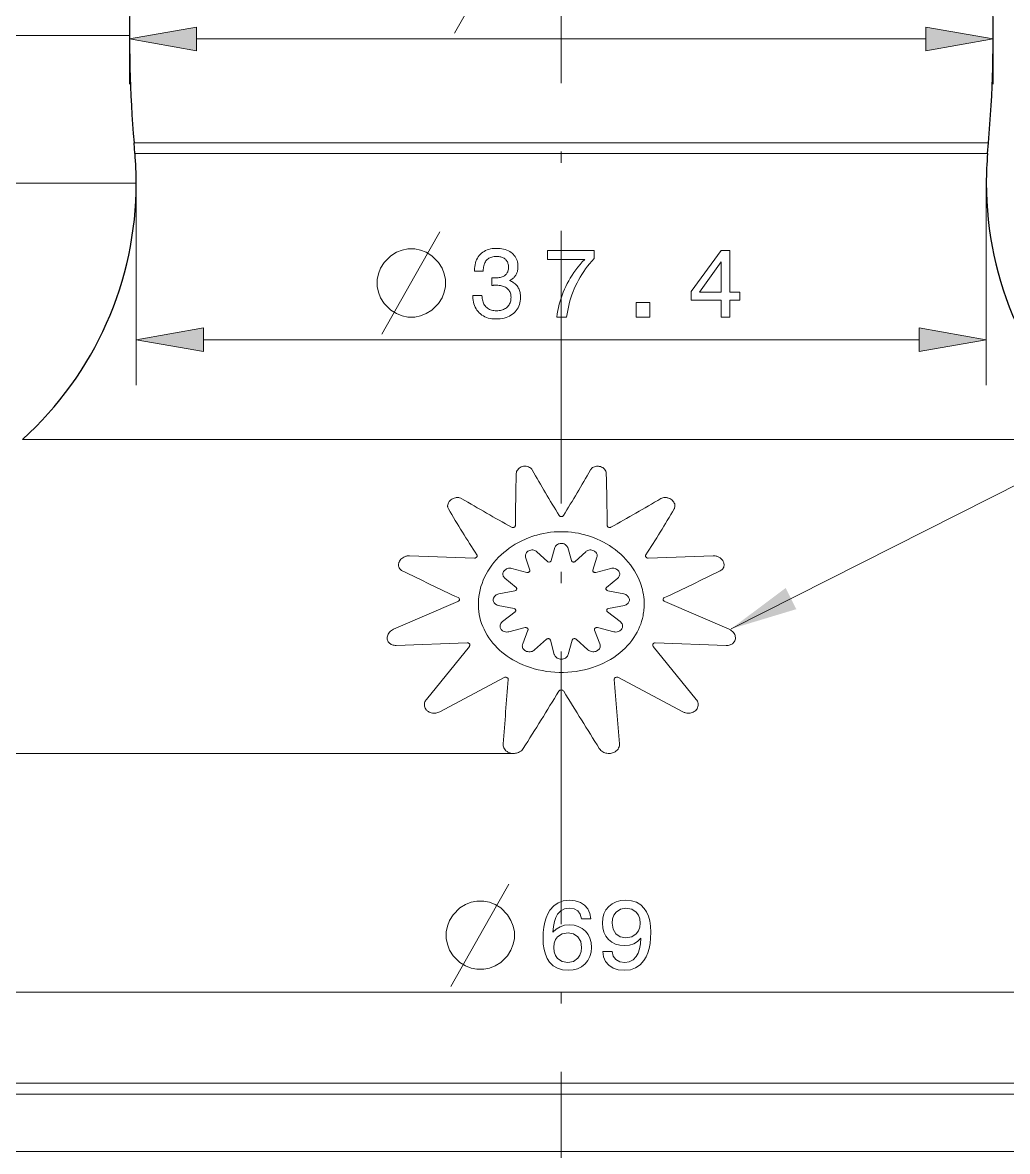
# Model space of a CAD drawing. Extents: x 0 to 594, y 0 to 521.
# Drawn here: x 105.06 to 148.4, y 270.99 to 320.66 of the extents above; entities that cross this region are included whole.
import ezdxf

# ---------------------------------------------------------------- set-up
doc = ezdxf.new("R2010")
doc.units = 0
doc.linetypes.add('DASHDOT', pattern=[18.5, 12, -3, 0.5, -3])

msp = doc.modelspace()

# ---------------------------------------------------------------- linework, layer by layer
at = {"color": 7, "linetype": 'DASHDOT', "lineweight": 13}
msp.add_line((128.768, 366.994), (128.768, 131.694), dxfattribs=at)
at = {"color": 7, "lineweight": 13}
for p, q in [((109.768, 320.096), (67.517, 320.096)), ((112.722, 319.947), (144.813, 319.947)), ((145.263, 315.369), (109.971, 315.369)), ((145.228, 314.902), (110.011, 314.902)), ((110.068, 313.596), (56.451, 313.596)), ((113.022, 306.706), (144.513, 306.706)), ((149.569, 302.324), (105.065, 302.324)), ((126.67, 288.501), (87.268, 288.501)), ((127.074, 277.996), (65.785, 277.996)), ((97.222, 278.002), (160.313, 278.002)), ((159.044, 273.996), (94.268, 273.996)), ((159.008, 273.503), (94.308, 273.503)), ((158.641, 270.988), (94.727, 270.988))]:
    msp.add_line(p, q, dxfattribs=at)
at = {"color": 7, "lineweight": 13, "ltscale": 0.053725}
for p, q in [((109.768, 320.096), (109.768, 317.947)), ((147.768, 320.096), (147.768, 317.947))]:
    msp.add_line(p, q, dxfattribs=at)
at = {"color": 7, "lineweight": 30, "ltscale": 0.011726}
for p, q in [((110.011, 314.902), (109.971, 315.369)), ((147.524, 314.902), (147.564, 315.369))]:
    msp.add_line(p, q, dxfattribs=at)
at = {"color": 7, "lineweight": 13, "ltscale": 0.057526}
msp.add_line((147.564, 315.369), (145.263, 315.369), dxfattribs=at)
at = {"color": 7, "lineweight": 13, "ltscale": 0.057402}
msp.add_line((147.524, 314.902), (145.228, 314.902), dxfattribs=at)
at = {"color": 7, "lineweight": 13, "ltscale": 0.222242}
for p, q in [((110.068, 313.596), (110.068, 304.706)), ((147.468, 313.596), (147.468, 304.706))]:
    msp.add_line(p, q, dxfattribs=at)
at = {"color": 7, "lineweight": 13, "ltscale": 0.014821}
for p, q in [((128.324, 296.988), (128.487, 297.558)), ((129.211, 296.988), (129.048, 297.558))]:
    msp.add_line(p, q, dxfattribs=at)
at = {"color": 7, "lineweight": 13, "ltscale": 0.07146}
for p, q in [((124.943, 297.095), (122.087, 297.201)), ((132.592, 297.095), (135.448, 297.201))]:
    msp.add_line(p, q, dxfattribs=at)
at = {"color": 7, "lineweight": 13, "ltscale": 0.014872}
for p, q in [((127.379, 296.573), (127.199, 297.139)), ((130.156, 296.573), (130.337, 297.139))]:
    msp.add_line(p, q, dxfattribs=at)
at = {"color": 7, "lineweight": 13, "ltscale": 0.015796}
for p, q in [((128.16, 296.951), (127.695, 297.379)), ((129.375, 296.951), (129.84, 297.379))]:
    msp.add_line(p, q, dxfattribs=at)
at = {"color": 7, "lineweight": 13, "ltscale": 0.017153}
for p, q in [((127.255, 296.47), (126.59, 296.642)), ((130.28, 296.47), (130.945, 296.642))]:
    msp.add_line(p, q, dxfattribs=at)
at = {"color": 7, "lineweight": 13, "ltscale": 0.01616}
for p, q in [((126.776, 295.804), (126.28, 296.218)), ((130.759, 295.804), (131.255, 296.218))]:
    msp.add_line(p, q, dxfattribs=at)
at = {"color": 7, "lineweight": 13, "ltscale": 0.017955}
for p, q in [((126.725, 295.661), (126.02, 295.522)), ((130.81, 295.661), (131.515, 295.522))]:
    msp.add_line(p, q, dxfattribs=at)
at = {"color": 7, "lineweight": 13, "ltscale": 0.077081}
for p, q in [((124.216, 295.185), (121.384, 293.966)), ((133.319, 295.185), (136.151, 293.966))]:
    msp.add_line(p, q, dxfattribs=at)
at = {"color": 7, "lineweight": 13, "ltscale": 0.017849}
for p, q in [((126.691, 294.877), (125.991, 295.019)), ((130.844, 294.877), (131.544, 295.019))]:
    msp.add_line(p, q, dxfattribs=at)
at = {"color": 7, "lineweight": 13, "ltscale": 0.017483}
for p, q in [((126.731, 294.731), (126.178, 294.303)), ((130.804, 294.731), (131.357, 294.303))]:
    msp.add_line(p, q, dxfattribs=at)
at = {"color": 7, "lineweight": 13, "ltscale": 0.018473}
for p, q in [((127.175, 294.039), (126.46, 293.857)), ((130.36, 294.039), (131.076, 293.857))]:
    msp.add_line(p, q, dxfattribs=at)
at = {"color": 7, "lineweight": 13, "ltscale": 0.016298}
for p, q in [((127.3, 293.93), (127.068, 293.321)), ((130.235, 293.93), (130.467, 293.321))]:
    msp.add_line(p, q, dxfattribs=at)
at = {"color": 7, "lineweight": 13, "ltscale": 0.078118}
for p, q in [((124.632, 293.369), (121.509, 293.254)), ((132.903, 293.369), (136.026, 293.254))]:
    msp.add_line(p, q, dxfattribs=at)
at = {"color": 7, "lineweight": 13, "ltscale": 0.075079}
for p, q in [((124.725, 293.215), (122.834, 290.882)), ((132.81, 293.215), (134.701, 290.882))]:
    msp.add_line(p, q, dxfattribs=at)
at = {"color": 7, "lineweight": 13, "ltscale": 0.017492}
for p, q in [((128.115, 293.526), (127.593, 293.059)), ((129.42, 293.526), (129.942, 293.059))]:
    msp.add_line(p, q, dxfattribs=at)
at = {"color": 7, "lineweight": 13, "ltscale": 0.016166}
for p, q in [((128.29, 293.486), (128.458, 292.861)), ((129.245, 293.486), (129.077, 292.861))]:
    msp.add_line(p, q, dxfattribs=at)
at = {"color": 7, "lineweight": 13, "ltscale": 0.080176}
for p, q in [((126.254, 291.842), (123.422, 290.337)), ((131.281, 291.842), (134.113, 290.337))]:
    msp.add_line(p, q, dxfattribs=at)
at = {"color": 7, "lineweight": 13}
for points in [[(136.237, 293.984), (183.328, 317.772), (183.328, 351.744)], [(124.068, 320.197), (125.768, 323.197), (126.618, 324.697)], [(120.869, 306.956), (122.569, 309.956), (123.419, 311.456)], [(126.786, 300.823), (126.791, 300.865), (126.802, 300.907), (126.821, 300.949), (126.848, 300.989), (126.881, 301.027), (126.917, 301.058), (126.958, 301.085), (127.003, 301.108), (127.051, 301.125), (127.105, 301.137), (127.161, 301.142), (127.219, 301.139), (127.275, 301.129), (127.324, 301.113), (127.368, 301.091), (127.407, 301.065), (127.44, 301.035), (127.464, 301.007), (127.483, 300.978)], [(130.052, 300.978), (130.065, 300.998), (130.079, 301.018), (130.096, 301.036), (130.115, 301.054), (130.147, 301.078), (130.183, 301.1), (130.223, 301.117), (130.266, 301.131), (130.321, 301.14), (130.378, 301.142), (130.408, 301.14), (130.437, 301.136), (130.492, 301.122), (130.543, 301.103), (130.589, 301.078), (130.634, 301.046), (130.671, 301.01), (130.701, 300.971), (130.724, 300.929), (130.74, 300.886), (130.746, 300.854), (130.749, 300.823)], [(123.801, 299.268), (123.787, 299.295), (123.777, 299.324), (123.77, 299.354), (123.767, 299.376), (123.767, 299.399), (123.771, 299.445), (123.783, 299.49), (123.803, 299.537), (123.83, 299.582), (123.865, 299.624), (123.908, 299.662), (123.956, 299.696), (124.004, 299.721), (124.056, 299.741), (124.114, 299.756), (124.144, 299.761), (124.174, 299.763), (124.215, 299.763), (124.256, 299.759), (124.295, 299.752), (124.345, 299.736), (124.39, 299.714)], [(133.146, 299.714), (133.191, 299.736), (133.241, 299.752), (133.28, 299.759), (133.319, 299.763), (133.359, 299.763), (133.391, 299.761), (133.421, 299.756), (133.452, 299.749), (133.482, 299.74), (133.537, 299.719), (133.587, 299.691), (133.628, 299.662), (133.664, 299.63), (133.695, 299.595), (133.721, 299.558), (133.741, 299.52), (133.756, 299.48), (133.766, 299.437), (133.769, 299.394), (133.764, 299.35), (133.753, 299.308), (133.744, 299.288), (133.734, 299.268)], [(125.127, 295.271), (125.142, 295.415), (125.164, 295.558), (125.195, 295.701), (125.233, 295.842), (125.279, 295.982), (125.332, 296.12), (125.393, 296.257), (125.461, 296.391), (125.536, 296.524), (125.619, 296.654), (125.709, 296.781), (125.805, 296.905), (125.909, 297.026), (126.011, 297.134), (126.119, 297.239), (126.233, 297.341), (126.352, 297.438), (126.476, 297.532), (126.606, 297.621), (126.741, 297.706), (126.881, 297.786), (127.033, 297.864), (127.189, 297.936), (127.351, 298.001), (127.517, 298.06), (127.601, 298.087), (127.687, 298.112), (127.835, 298.151), (127.987, 298.184), (128.14, 298.211), (128.294, 298.233), (128.45, 298.248), (128.607, 298.257), (128.764, 298.261), (128.917, 298.258), (129.07, 298.249), (129.221, 298.235), (129.372, 298.215), (129.521, 298.189), (129.668, 298.158), (129.755, 298.137), (129.841, 298.114), (129.927, 298.089), (130.012, 298.062), (130.178, 298.004), (130.34, 297.938), (130.483, 297.873), (130.622, 297.803), (130.756, 297.728), (130.887, 297.649), (131.012, 297.565), (131.132, 297.478), (131.262, 297.374), (131.386, 297.266), (131.503, 297.154), (131.614, 297.039), (131.717, 296.919), (131.814, 296.797), (131.904, 296.671), (131.987, 296.543), (132.063, 296.412), (132.131, 296.279), (132.193, 296.144), (132.222, 296.073), (132.249, 296.002), (132.282, 295.907), (132.311, 295.81), (132.337, 295.713), (132.362, 295.604), (132.382, 295.493), (132.397, 295.382), (132.408, 295.271)], [(126.747, 298.535), (126.744, 298.514), (126.734, 298.493), (126.719, 298.474), (126.701, 298.46), (126.68, 298.45), (126.657, 298.444), (126.63, 298.443), (126.604, 298.447), (126.582, 298.456)], [(130.954, 298.456), (130.931, 298.447), (130.905, 298.443), (130.879, 298.444), (130.854, 298.45), (130.832, 298.461), (130.816, 298.474), (130.803, 298.489), (130.794, 298.505), (130.789, 298.52), (130.788, 298.535)], [(128.487, 297.558), (128.5, 297.591), (128.517, 297.622), (128.541, 297.652), (128.57, 297.679), (128.604, 297.702), (128.639, 297.72), (128.676, 297.733), (128.719, 297.742), (128.763, 297.746), (128.808, 297.743), (128.852, 297.735), (128.894, 297.721), (128.931, 297.702), (128.952, 297.689), (128.971, 297.674), (128.988, 297.658), (129.003, 297.641), (129.028, 297.606), (129.039, 297.582), (129.048, 297.558)], [(121.772, 296.539), (121.741, 296.557), (121.712, 296.577), (121.687, 296.6), (121.671, 296.617), (121.656, 296.636), (121.643, 296.656), (121.632, 296.677), (121.618, 296.713), (121.609, 296.749), (121.605, 296.787), (121.606, 296.824), (121.609, 296.85), (121.614, 296.875), (121.622, 296.9), (121.631, 296.925), (121.652, 296.968), (121.68, 297.009), (121.713, 297.048), (121.751, 297.085), (121.795, 297.117), (121.844, 297.146), (121.901, 297.171), (121.931, 297.181), (121.962, 297.189), (121.993, 297.195), (122.025, 297.199), (122.056, 297.201), (122.087, 297.201)], [(125.052, 297.237), (125.061, 297.221), (125.065, 297.203), (125.064, 297.185), (125.06, 297.167), (125.051, 297.15), (125.039, 297.134), (125.021, 297.118), (124.999, 297.106), (124.973, 297.098), (124.943, 297.095)], [(127.199, 297.139), (127.191, 297.172), (127.189, 297.206), (127.192, 297.24), (127.201, 297.273), (127.216, 297.306), (127.237, 297.339), (127.265, 297.37), (127.298, 297.397), (127.336, 297.42), (127.378, 297.438), (127.42, 297.449), (127.464, 297.455), (127.51, 297.455), (127.555, 297.449), (127.598, 297.437), (127.638, 297.419), (127.669, 297.4), (127.695, 297.379)], [(129.84, 297.379), (129.868, 297.401), (129.901, 297.421), (129.937, 297.437), (129.976, 297.448), (130.021, 297.455), (130.067, 297.455), (130.113, 297.449), (130.158, 297.438), (130.197, 297.422), (130.231, 297.401), (130.262, 297.378), (130.288, 297.352), (130.31, 297.322), (130.328, 297.289), (130.339, 297.256), (130.345, 297.222), (130.346, 297.187), (130.343, 297.163), (130.337, 297.139)], [(132.592, 297.095), (132.563, 297.098), (132.535, 297.106), (132.512, 297.12), (132.495, 297.135), (132.482, 297.152), (132.474, 297.17), (132.47, 297.188), (132.471, 297.206), (132.475, 297.223), (132.483, 297.237)], [(135.448, 297.201), (135.493, 297.201), (135.538, 297.196), (135.582, 297.187), (135.614, 297.178), (135.645, 297.167), (135.675, 297.154), (135.704, 297.139), (135.754, 297.108), (135.798, 297.072), (135.836, 297.033), (135.868, 296.992), (135.896, 296.944), (135.907, 296.919), (135.916, 296.893), (135.925, 296.855), (135.93, 296.817), (135.93, 296.778), (135.925, 296.74), (135.913, 296.7), (135.894, 296.66), (135.869, 296.623), (135.837, 296.589), (135.803, 296.562), (135.763, 296.539)], [(126.28, 296.218), (126.255, 296.243), (126.234, 296.27), (126.217, 296.298), (126.206, 296.328), (126.198, 296.363), (126.197, 296.398), (126.201, 296.434), (126.211, 296.469), (126.228, 296.503), (126.254, 296.54), (126.287, 296.574), (126.307, 296.589), (126.328, 296.603), (126.364, 296.622), (126.405, 296.638), (126.452, 296.648), (126.5, 296.653), (126.546, 296.65), (126.59, 296.642)], [(127.379, 296.573), (127.383, 296.55), (127.378, 296.527), (127.371, 296.512), (127.36, 296.498), (127.346, 296.486), (127.328, 296.476), (127.306, 296.469), (127.28, 296.466), (127.255, 296.47)], [(128.324, 296.988), (128.315, 296.967), (128.298, 296.949), (128.281, 296.938), (128.261, 296.93), (128.24, 296.926), (128.216, 296.926), (128.194, 296.931), (128.175, 296.94), (128.16, 296.951)], [(129.375, 296.951), (129.36, 296.94), (129.341, 296.931), (129.32, 296.926), (129.296, 296.926), (129.273, 296.93), (129.254, 296.938), (129.237, 296.949), (129.224, 296.962), (129.216, 296.975), (129.211, 296.988)], [(130.28, 296.47), (130.256, 296.466), (130.231, 296.468), (130.208, 296.475), (130.189, 296.486), (130.173, 296.5), (130.165, 296.51), (130.159, 296.521), (130.155, 296.533), (130.153, 296.544), (130.153, 296.559), (130.156, 296.573)], [(130.945, 296.642), (130.99, 296.651), (131.037, 296.653), (131.086, 296.648), (131.133, 296.637), (131.174, 296.621), (131.212, 296.6), (131.245, 296.576), (131.273, 296.549), (131.298, 296.516), (131.317, 296.482), (131.33, 296.447), (131.337, 296.411), (131.337, 296.374), (131.332, 296.341), (131.321, 296.307), (131.305, 296.276), (131.283, 296.246), (131.255, 296.218)], [(126.776, 295.804), (126.79, 295.79), (126.799, 295.775), (126.804, 295.758), (126.805, 295.742), (126.803, 295.725), (126.796, 295.709), (126.784, 295.693), (126.768, 295.679), (126.749, 295.669), (126.725, 295.661)], [(130.81, 295.661), (130.785, 295.669), (130.765, 295.681), (130.75, 295.695), (130.739, 295.711), (130.732, 295.728), (130.73, 295.745), (130.732, 295.761), (130.737, 295.777), (130.746, 295.792), (130.759, 295.804)], [(124.233, 295.357), (124.254, 295.344), (124.27, 295.327), (124.281, 295.308), (124.286, 295.289), (124.286, 295.269), (124.282, 295.25), (124.272, 295.231), (124.257, 295.213), (124.239, 295.197), (124.216, 295.185)], [(132.408, 295.271), (132.415, 295.128), (132.414, 294.985), (132.411, 294.913), (132.406, 294.841), (132.398, 294.77), (132.389, 294.698), (132.377, 294.627), (132.364, 294.555), (132.336, 294.433), (132.302, 294.312), (132.262, 294.192), (132.215, 294.072), (132.163, 293.954), (132.104, 293.838), (132.039, 293.722), (131.96, 293.599), (131.874, 293.478), (131.781, 293.36), (131.68, 293.246), (131.573, 293.134), (131.458, 293.027), (131.336, 292.924), (131.207, 292.825), (131.072, 292.73), (130.93, 292.641), (130.782, 292.558), (130.628, 292.48), (130.469, 292.408), (130.305, 292.342), (130.136, 292.282), (129.963, 292.23), (129.786, 292.184), (129.606, 292.146), (129.423, 292.115), (129.238, 292.092), (129.052, 292.076), (128.865, 292.069), (128.677, 292.068), (128.49, 292.076), (128.304, 292.091), (128.12, 292.114), (127.937, 292.145), (127.757, 292.182), (127.581, 292.227), (127.408, 292.279), (127.239, 292.338), (127.075, 292.404), (126.916, 292.475), (126.777, 292.545), (126.642, 292.62), (126.512, 292.699), (126.388, 292.782), (126.27, 292.868), (126.157, 292.959), (126.049, 293.052), (125.948, 293.149), (125.852, 293.249), (125.762, 293.352), (125.668, 293.469), (125.582, 293.59), (125.503, 293.713), (125.432, 293.838), (125.368, 293.965), (125.311, 294.094), (125.262, 294.224), (125.22, 294.355), (125.186, 294.488), (125.159, 294.621), (125.139, 294.755), (125.126, 294.884), (125.12, 295.013), (125.12, 295.142), (125.127, 295.271)], [(125.991, 295.019), (125.945, 295.032), (125.903, 295.051), (125.868, 295.073), (125.839, 295.099), (125.815, 295.127), (125.796, 295.158), (125.781, 295.193), (125.773, 295.23), (125.772, 295.267), (125.777, 295.305), (125.788, 295.341), (125.808, 295.381), (125.821, 295.4), (125.853, 295.436), (125.871, 295.452), (125.903, 295.475), (125.939, 295.495), (125.979, 295.511), (126.02, 295.522)], [(131.515, 295.522), (131.562, 295.509), (131.606, 295.49), (131.642, 295.468), (131.674, 295.443), (131.702, 295.415), (131.724, 295.385), (131.743, 295.35), (131.756, 295.313), (131.763, 295.276), (131.762, 295.238), (131.756, 295.201), (131.745, 295.171), (131.73, 295.141), (131.71, 295.114), (131.686, 295.089), (131.656, 295.066), (131.622, 295.046), (131.584, 295.03), (131.544, 295.019)], [(133.319, 295.185), (133.295, 295.198), (133.276, 295.215), (133.261, 295.234), (133.252, 295.253), (133.248, 295.273), (133.25, 295.292), (133.256, 295.312), (133.267, 295.329), (133.283, 295.345), (133.303, 295.357)], [(126.691, 294.877), (126.716, 294.869), (126.736, 294.857), (126.75, 294.842), (126.759, 294.826), (126.764, 294.809), (126.765, 294.792), (126.762, 294.775), (126.755, 294.759), (126.745, 294.744), (126.731, 294.731)], [(130.804, 294.731), (130.789, 294.745), (130.778, 294.761), (130.771, 294.779), (130.769, 294.795), (130.77, 294.812), (130.776, 294.829), (130.787, 294.845), (130.802, 294.859), (130.821, 294.87), (130.844, 294.877)], [(126.46, 293.857), (126.41, 293.848), (126.36, 293.845), (126.308, 293.851), (126.259, 293.863), (126.217, 293.88), (126.18, 293.902), (126.147, 293.928), (126.121, 293.957), (126.101, 293.986), (126.087, 294.016), (126.077, 294.047), (126.072, 294.079), (126.072, 294.117), (126.078, 294.154), (126.09, 294.191), (126.108, 294.226), (126.132, 294.259), (126.154, 294.282), (126.178, 294.303)], [(131.357, 294.303), (131.391, 294.273), (131.419, 294.239), (131.44, 294.203), (131.455, 294.165), (131.463, 294.126), (131.465, 294.089), (131.46, 294.051), (131.448, 294.015), (131.43, 293.98), (131.406, 293.947), (131.379, 293.92), (131.347, 293.896), (131.31, 293.876), (131.27, 293.861), (131.221, 293.85), (131.171, 293.845), (131.123, 293.848), (131.076, 293.857)], [(121.509, 293.254), (121.46, 293.255), (121.412, 293.26), (121.366, 293.271), (121.324, 293.285), (121.284, 293.303), (121.248, 293.325), (121.218, 293.347), (121.192, 293.372), (121.17, 293.399), (121.155, 293.42), (121.142, 293.441), (121.132, 293.464), (121.123, 293.487), (121.111, 293.531), (121.106, 293.576), (121.108, 293.621), (121.115, 293.666), (121.129, 293.711), (121.149, 293.755), (121.176, 293.798), (121.208, 293.84), (121.247, 293.878), (121.291, 293.914), (121.336, 293.942), (121.384, 293.966)], [(127.175, 294.039), (127.202, 294.043), (127.228, 294.041), (127.251, 294.034), (127.271, 294.022), (127.287, 294.008), (127.297, 293.993), (127.303, 293.977), (127.305, 293.96), (127.304, 293.945), (127.3, 293.93)], [(130.235, 293.93), (130.23, 293.954), (130.23, 293.967), (130.233, 293.979), (130.24, 293.995), (130.25, 294.009), (130.264, 294.022), (130.283, 294.033), (130.306, 294.04), (130.333, 294.043), (130.36, 294.039)], [(136.151, 293.966), (136.18, 293.952), (136.208, 293.937), (136.259, 293.902), (136.305, 293.863), (136.343, 293.82), (136.372, 293.778), (136.396, 293.735), (136.413, 293.69), (136.424, 293.644), (136.429, 293.598), (136.427, 293.552), (136.418, 293.506), (136.403, 293.462), (136.38, 293.42), (136.35, 293.38), (136.325, 293.355), (136.298, 293.332), (136.267, 293.312), (136.231, 293.293), (136.193, 293.278), (136.152, 293.266), (136.111, 293.258), (136.068, 293.254), (136.026, 293.254)], [(124.632, 293.369), (124.663, 293.367), (124.692, 293.357), (124.714, 293.343), (124.731, 293.325), (124.741, 293.307), (124.746, 293.288), (124.747, 293.268), (124.744, 293.249), (124.736, 293.231), (124.725, 293.215)], [(127.593, 293.059), (127.561, 293.034), (127.524, 293.013), (127.484, 292.995), (127.44, 292.983), (127.391, 292.975), (127.34, 292.975), (127.289, 292.981), (127.241, 292.995), (127.199, 293.012), (127.163, 293.035), (127.131, 293.061), (127.104, 293.09), (127.082, 293.123), (127.065, 293.159), (127.056, 293.196), (127.052, 293.233), (127.054, 293.271), (127.059, 293.296), (127.068, 293.321)], [(128.115, 293.526), (128.132, 293.538), (128.152, 293.547), (128.175, 293.553), (128.2, 293.553), (128.225, 293.548), (128.246, 293.54), (128.263, 293.528), (128.276, 293.514), (128.285, 293.5), (128.29, 293.486)], [(129.245, 293.486), (129.255, 293.508), (129.263, 293.519), (129.272, 293.528), (129.29, 293.54), (129.311, 293.549), (129.334, 293.553), (129.359, 293.553), (129.383, 293.547), (129.404, 293.538), (129.42, 293.526)], [(130.467, 293.321), (130.478, 293.286), (130.483, 293.249), (130.482, 293.212), (130.474, 293.175), (130.461, 293.139), (130.444, 293.109), (130.423, 293.08), (130.397, 293.054), (130.367, 293.031), (130.332, 293.01), (130.292, 292.994), (130.247, 292.981), (130.199, 292.975), (130.149, 292.975), (130.099, 292.982), (130.051, 292.996), (130.007, 293.015), (129.972, 293.036), (129.942, 293.059)], [(132.81, 293.215), (132.798, 293.233), (132.791, 293.252), (132.788, 293.272), (132.789, 293.292), (132.796, 293.311), (132.807, 293.328), (132.824, 293.345), (132.846, 293.358), (132.872, 293.367), (132.903, 293.369)], [(129.077, 292.861), (129.062, 292.822), (129.04, 292.783), (129.011, 292.748), (128.981, 292.722), (128.948, 292.7), (128.91, 292.681), (128.869, 292.666), (128.822, 292.656), (128.773, 292.652), (128.723, 292.655), (128.674, 292.664), (128.628, 292.68), (128.585, 292.701), (128.552, 292.724), (128.523, 292.75), (128.499, 292.778), (128.479, 292.809), (128.467, 292.835), (128.458, 292.861)], [(126.254, 291.842), (126.281, 291.852), (126.311, 291.857), (126.341, 291.856), (126.369, 291.848), (126.393, 291.836), (126.41, 291.821), (126.424, 291.803), (126.432, 291.785), (126.436, 291.767), (126.436, 291.75)], [(131.099, 291.75), (131.099, 291.769), (131.104, 291.787), (131.112, 291.805), (131.126, 291.822), (131.144, 291.837), (131.166, 291.848), (131.194, 291.856), (131.224, 291.857), (131.254, 291.852), (131.281, 291.842)], [(123.422, 290.337), (123.382, 290.317), (123.339, 290.301), (123.295, 290.289), (123.246, 290.28), (123.196, 290.275), (123.146, 290.275), (123.095, 290.28), (123.046, 290.29), (123, 290.305), (122.958, 290.323), (122.92, 290.344), (122.885, 290.368), (122.863, 290.386), (122.844, 290.405), (122.825, 290.425), (122.809, 290.447), (122.782, 290.491), (122.762, 290.537), (122.751, 290.583), (122.745, 290.629), (122.747, 290.675), (122.754, 290.722), (122.768, 290.767), (122.787, 290.811), (122.809, 290.847), (122.834, 290.882)], [(134.701, 290.882), (134.731, 290.84), (134.755, 290.796), (134.773, 290.751), (134.784, 290.704), (134.789, 290.656), (134.788, 290.608), (134.779, 290.561), (134.764, 290.516), (134.742, 290.471), (134.713, 290.43), (134.684, 290.397), (134.649, 290.367), (134.611, 290.341), (134.569, 290.319), (134.523, 290.3), (134.478, 290.288), (134.432, 290.279), (134.385, 290.275), (134.335, 290.275), (134.285, 290.28), (134.236, 290.29), (134.204, 290.299), (134.172, 290.31), (134.142, 290.322), (134.113, 290.337)], [(127.095, 288.719), (127.063, 288.676), (127.025, 288.635), (126.98, 288.599), (126.93, 288.567), (126.889, 288.547), (126.846, 288.53), (126.802, 288.517), (126.753, 288.507), (126.703, 288.502), (126.653, 288.501), (126.602, 288.505), (126.552, 288.514), (126.503, 288.527), (126.459, 288.544), (126.418, 288.564), (126.38, 288.587), (126.334, 288.623), (126.295, 288.664), (126.263, 288.707), (126.238, 288.754), (126.222, 288.795), (126.212, 288.838), (126.207, 288.881), (126.208, 288.924)], [(131.327, 288.924), (131.328, 288.878), (131.322, 288.833), (131.31, 288.787), (131.291, 288.742), (131.263, 288.696), (131.229, 288.652), (131.187, 288.612), (131.139, 288.578), (131.102, 288.556), (131.062, 288.538), (131.02, 288.523), (130.975, 288.512), (130.927, 288.504), (130.879, 288.501), (130.828, 288.502), (130.777, 288.508), (130.728, 288.518), (130.682, 288.532), (130.638, 288.55), (130.598, 288.571), (130.55, 288.602), (130.507, 288.638), (130.471, 288.677), (130.441, 288.719)], [(123.904, 278.252), (125.604, 281.252), (126.454, 282.752)]]:
    msp.add_lwpolyline(points, dxfattribs=at)
for points in [[(112.722, 320.468), (109.768, 319.947), (112.722, 319.426)], [(144.813, 319.426), (147.768, 319.947), (144.813, 320.468)], [(122.319, 310.706), (122.019, 310.706), (121.769, 310.656), (121.519, 310.556), (121.269, 310.406), (120.969, 310.106), (120.819, 309.856), (120.719, 309.606), (120.669, 309.356), (120.669, 309.056), (120.719, 308.806), (120.819, 308.556), (120.969, 308.306), (121.269, 308.006), (121.519, 307.856), (121.769, 307.756), (122.019, 307.706), (122.319, 307.706), (122.569, 307.756), (122.819, 307.856), (123.069, 308.006), (123.369, 308.306), (123.519, 308.556), (123.619, 308.806), (123.669, 309.056), (123.669, 309.356), (123.619, 309.606), (123.519, 309.856), (123.369, 310.106), (123.069, 310.406), (122.819, 310.556), (122.569, 310.656)], [(124.879, 308.647), (125.278, 308.647), (125.281, 308.585), (125.287, 308.526), (125.296, 308.47), (125.309, 308.416), (125.325, 308.366), (125.344, 308.318), (125.366, 308.274), (125.391, 308.232), (125.42, 308.193), (125.452, 308.156), (125.487, 308.123), (125.524, 308.094), (125.564, 308.068), (125.607, 308.045), (125.653, 308.026), (125.701, 308.01), (125.752, 307.998), (125.806, 307.989), (125.862, 307.984), (125.921, 307.982), (125.979, 307.984), (126.034, 307.989), (126.087, 307.997), (126.137, 308.008), (126.185, 308.022), (126.23, 308.039), (126.273, 308.06), (126.313, 308.084), (126.351, 308.111), (126.386, 308.141), (126.418, 308.173), (126.447, 308.209), (126.472, 308.246), (126.494, 308.286), (126.513, 308.328), (126.528, 308.373), (126.54, 308.42), (126.549, 308.469), (126.554, 308.521), (126.556, 308.575), (126.554, 308.624), (126.549, 308.671), (126.54, 308.715), (126.529, 308.758), (126.514, 308.798), (126.495, 308.836), (126.473, 308.872), (126.448, 308.905), (126.42, 308.937), (126.388, 308.966), (126.353, 308.993), (126.315, 309.016), (126.275, 309.037), (126.232, 309.056), (126.186, 309.071), (126.138, 309.084), (126.087, 309.094), (126.033, 309.1), (125.976, 309.105), (125.917, 309.106), (125.908, 309.106), (125.9, 309.106), (125.891, 309.106), (125.882, 309.106), (125.874, 309.106), (125.865, 309.105), (125.856, 309.105), (125.847, 309.105), (125.837, 309.104), (125.828, 309.104), (125.819, 309.104), (125.808, 309.103), (125.798, 309.103), (125.786, 309.102), (125.774, 309.101), (125.762, 309.101), (125.749, 309.1), (125.735, 309.099), (125.721, 309.099), (125.706, 309.098), (125.706, 309.437), (125.715, 309.437), (125.724, 309.436), (125.733, 309.436), (125.742, 309.436), (125.751, 309.435), (125.76, 309.435), (125.769, 309.435), (125.777, 309.434), (125.786, 309.434), (125.794, 309.434), (125.803, 309.434), (125.811, 309.434), (125.819, 309.433), (125.827, 309.433), (125.835, 309.433), (125.843, 309.433), (125.85, 309.433), (125.858, 309.433), (125.865, 309.433), (125.872, 309.433), (125.929, 309.434), (125.983, 309.438), (126.033, 309.443), (126.081, 309.451), (126.126, 309.462), (126.167, 309.474), (126.206, 309.489), (126.241, 309.506), (126.274, 309.526), (126.304, 309.548), (126.33, 309.572), (126.354, 309.599), (126.375, 309.628), (126.393, 309.659), (126.409, 309.693), (126.421, 309.729), (126.431, 309.768), (126.438, 309.809), (126.442, 309.853), (126.444, 309.899), (126.442, 309.943), (126.438, 309.986), (126.432, 310.026), (126.422, 310.064), (126.41, 310.1), (126.395, 310.134), (126.377, 310.166), (126.357, 310.196), (126.334, 310.223), (126.308, 310.249), (126.279, 310.272), (126.249, 310.293), (126.215, 310.311), (126.18, 310.327), (126.142, 310.34), (126.102, 310.351), (126.059, 310.36), (126.014, 310.366), (125.967, 310.37), (125.917, 310.371), (125.861, 310.369), (125.808, 310.365), (125.757, 310.356), (125.709, 310.345), (125.665, 310.33), (125.622, 310.313), (125.583, 310.292), (125.546, 310.267), (125.512, 310.24), (125.481, 310.209), (125.453, 310.175), (125.428, 310.138), (125.406, 310.098), (125.386, 310.055), (125.37, 310.008), (125.357, 309.959), (125.346, 309.907), (125.339, 309.852), (125.334, 309.794), (125.333, 309.732), (124.949, 309.732), (124.949, 309.762), (124.952, 309.848), (124.959, 309.931), (124.972, 310.01), (124.99, 310.086), (125.013, 310.158), (125.041, 310.226), (125.075, 310.291), (125.113, 310.352), (125.157, 310.41), (125.205, 310.464), (125.258, 310.513), (125.315, 310.558), (125.375, 310.597), (125.439, 310.631), (125.506, 310.66), (125.577, 310.683), (125.651, 310.702), (125.729, 310.715), (125.811, 310.723), (125.896, 310.725), (125.985, 310.723), (126.071, 310.717), (126.153, 310.706), (126.23, 310.691), (126.304, 310.672), (126.373, 310.649), (126.438, 310.621), (126.499, 310.589), (126.556, 310.553), (126.608, 310.512), (126.656, 310.468), (126.699, 310.42), (126.737, 310.369), (126.77, 310.315), (126.798, 310.257), (126.821, 310.196), (126.838, 310.132), (126.851, 310.064), (126.859, 309.992), (126.861, 309.918), (126.86, 309.875), (126.857, 309.833), (126.853, 309.793), (126.846, 309.754), (126.837, 309.716), (126.827, 309.68), (126.814, 309.645), (126.8, 309.611), (126.784, 309.578), (126.765, 309.547), (126.745, 309.517), (126.723, 309.488), (126.699, 309.461), (126.674, 309.435), (126.646, 309.411), (126.617, 309.389), (126.586, 309.367), (126.553, 309.348), (126.518, 309.329), (126.482, 309.313), (126.529, 309.294), (126.574, 309.273), (126.617, 309.251), (126.657, 309.226), (126.695, 309.199), (126.731, 309.171), (126.764, 309.14), (126.795, 309.108), (126.823, 309.073), (126.85, 309.037), (126.873, 308.998), (126.895, 308.958), (126.914, 308.916), (126.93, 308.873), (126.944, 308.827), (126.955, 308.78), (126.964, 308.732), (126.97, 308.681), (126.974, 308.629), (126.975, 308.575), (126.972, 308.49), (126.963, 308.409), (126.948, 308.331), (126.928, 308.256), (126.901, 308.185), (126.869, 308.118), (126.83, 308.053), (126.786, 307.993), (126.736, 307.935), (126.68, 307.881), (126.619, 307.832), (126.554, 307.787), (126.485, 307.748), (126.413, 307.714), (126.336, 307.685), (126.256, 307.662), (126.172, 307.643), (126.084, 307.63), (125.992, 307.622), (125.896, 307.62), (125.805, 307.623), (125.718, 307.631), (125.634, 307.644), (125.555, 307.663), (125.479, 307.688), (125.407, 307.718), (125.338, 307.753), (125.274, 307.794), (125.213, 307.84), (125.156, 307.892), (125.103, 307.948), (125.056, 308.008), (125.015, 308.071), (124.979, 308.138), (124.949, 308.209), (124.924, 308.283), (124.904, 308.361), (124.891, 308.443), (124.882, 308.528), (124.879, 308.617)], [(128.567, 307.706), (128.588, 307.85), (128.614, 307.991), (128.643, 308.131), (128.677, 308.269), (128.715, 308.404), (128.756, 308.538), (128.802, 308.67), (128.852, 308.799), (128.906, 308.927), (128.964, 309.052), (129.027, 309.176), (129.094, 309.299), (129.165, 309.421), (129.241, 309.542), (129.322, 309.662), (129.408, 309.781), (129.498, 309.898), (129.593, 310.015), (129.692, 310.13), (129.796, 310.245), (128.156, 310.245), (128.156, 310.639), (130.211, 310.639), (130.211, 310.28), (130.111, 310.168), (130.015, 310.054), (129.923, 309.939), (129.835, 309.822), (129.752, 309.703), (129.672, 309.582), (129.597, 309.46), (129.526, 309.336), (129.46, 309.21), (129.397, 309.083), (129.339, 308.954), (129.285, 308.823), (129.235, 308.69), (129.19, 308.555), (129.148, 308.418), (129.111, 308.28), (129.078, 308.139), (129.049, 307.997), (129.024, 307.852), (129.003, 307.706)], [(135.8, 307.706), (135.8, 308.448), (134.482, 308.448), (134.482, 308.828), (135.796, 310.639), (136.188, 310.639), (136.188, 308.794), (136.616, 308.794), (136.616, 308.448), (136.188, 308.448), (136.188, 307.706)], [(134.845, 308.794), (135.8, 308.794), (135.8, 310.137)], [(132.066, 307.706), (132.066, 308.349), (132.663, 308.349), (132.663, 307.706)], [(113.022, 307.227), (110.068, 306.706), (113.022, 306.185)], [(144.513, 306.185), (147.468, 306.706), (144.513, 307.227)], [(125.354, 282.002), (125.054, 282.002), (124.804, 281.952), (124.554, 281.852), (124.304, 281.702), (124.004, 281.402), (123.854, 281.152), (123.754, 280.902), (123.704, 280.652), (123.704, 280.352), (123.754, 280.102), (123.854, 279.852), (124.004, 279.602), (124.304, 279.302), (124.554, 279.152), (124.804, 279.052), (125.054, 279.002), (125.354, 279.002), (125.604, 279.052), (125.854, 279.152), (126.104, 279.302), (126.404, 279.602), (126.554, 279.852), (126.654, 280.102), (126.704, 280.352), (126.704, 280.652), (126.654, 280.902), (126.554, 281.152), (126.404, 281.402), (126.104, 281.702), (125.854, 281.852), (125.604, 281.952)], [(130.069, 281.219), (129.657, 281.219), (129.605, 281.425), (129.494, 281.575), (129.328, 281.667), (129.111, 281.697), (128.908, 281.668), (128.74, 281.58), (128.606, 281.433), (128.527, 281.285), (128.466, 281.102), (128.424, 280.885), (128.4, 280.634), (128.542, 280.773), (128.713, 280.875), (128.908, 280.938), (129.126, 280.958), (129.332, 280.941), (129.517, 280.89), (129.682, 280.805), (129.827, 280.685), (129.944, 280.538), (130.028, 280.368), (130.079, 280.177), (130.096, 279.964), (130.078, 279.751), (130.025, 279.559), (129.936, 279.388), (129.811, 279.238), (129.658, 279.116), (129.482, 279.028), (129.285, 278.976), (129.066, 278.958), (128.815, 278.981), (128.595, 279.049), (128.406, 279.162), (128.249, 279.321), (128.147, 279.479), (128.067, 279.662), (128.011, 279.871), (127.977, 280.106), (127.965, 280.367), (127.974, 280.623), (127.999, 280.86), (128.041, 281.077), (128.099, 281.273), (128.175, 281.45), (128.267, 281.606), (128.433, 281.798), (128.629, 281.935), (128.855, 282.018), (129.112, 282.045), (129.38, 282.021), (129.608, 281.949), (129.795, 281.829), (129.937, 281.665), (130.028, 281.462)], [(130.6, 279.784), (131.013, 279.784), (131.057, 279.584), (131.167, 279.432), (131.336, 279.338), (131.556, 279.306), (131.76, 279.335), (131.929, 279.423), (132.064, 279.569), (132.143, 279.717), (132.203, 279.9), (132.246, 280.117), (132.27, 280.369), (132.127, 280.228), (131.957, 280.127), (131.762, 280.066), (131.546, 280.045), (131.34, 280.062), (131.154, 280.113), (130.989, 280.199), (130.844, 280.318), (130.726, 280.465), (130.641, 280.634), (130.591, 280.825), (130.574, 281.038), (130.592, 281.252), (130.645, 281.444), (130.734, 281.616), (130.859, 281.766), (131.013, 281.888), (131.189, 281.975), (131.386, 282.028), (131.606, 282.045), (131.856, 282.023), (132.076, 281.955), (132.264, 281.841), (132.421, 281.683), (132.523, 281.525), (132.602, 281.341), (132.659, 281.132), (132.693, 280.897), (132.704, 280.637), (132.696, 280.378), (132.671, 280.14), (132.629, 279.923), (132.57, 279.726), (132.495, 279.55), (132.403, 279.394), (132.236, 279.203), (132.038, 279.067), (131.807, 278.986), (131.545, 278.958), (131.277, 278.983), (131.047, 279.058), (130.857, 279.183), (130.714, 279.35), (130.629, 279.55)], [(131.009, 281.034), (131.049, 280.771), (131.171, 280.567), (131.36, 280.437), (131.601, 280.393), (131.866, 280.436), (132.067, 280.565), (132.161, 280.694), (132.217, 280.852), (132.236, 281.038), (132.217, 281.226), (132.161, 281.386), (132.067, 281.519), (131.869, 281.653), (131.614, 281.697), (131.369, 281.652), (131.176, 281.515), (131.083, 281.38), (131.027, 281.22)], [(129.661, 279.966), (129.62, 280.23), (129.498, 280.435), (129.31, 280.567), (129.071, 280.61), (128.806, 280.567), (128.606, 280.437), (128.513, 280.307), (128.457, 280.149), (128.438, 279.962), (128.457, 279.775), (128.512, 279.615), (128.604, 279.483), (128.8, 279.35), (129.054, 279.306), (129.299, 279.352), (129.493, 279.489), (129.586, 279.623), (129.642, 279.782)]]:
    msp.add_lwpolyline(points, close=True, dxfattribs=at)
at = {"color": 7, "lineweight": 30}
for centre, radius, start, end in [((164.768, 320.096), 55, 171.1365, 184.9298), ((92.768, 320.096), 55, 355.0702, 8.8635), ((94.866, 313.596), 15.202, 0.0003, 4.9296), ((162.669, 313.596), 15.202, 175.0704, 179.9997), ((94.867, 313.596), 15.2, 312.1349, 360), ((162.668, 313.596), 15.2, 180, 227.8651)]:
    msp.add_arc(centre, radius, start, end, dxfattribs=at)
at = {"color": 7, "lineweight": 13}
for centre, radius, start, end in [((267.578, 297.302), 140.836, 178.56747, 179.49827), ((188.297, 335.737), 70.047, 209.75104, 211.66195), ((69.238, 335.737), 70.047, 328.33805, 330.24896), ((-10.043, 297.302), 140.836, 0.50173, 1.43253), ((177.042, 388.999), 103.655, 239.47174, 240.86855), ((80.493, 388.997), 103.652, 299.13204, 300.52889), ((166.139, 323.975), 49.02, 210.2664, 213.0542), ((91.397, 323.973), 49.019, 326.9469, 329.7347), ((128.768, 299.036), 0.114, 216.0238, 323.9809), ((181.146, 416.93), 134.235, 243.74838, 244.91361), ((76.389, 416.93), 134.235, 295.08639, 296.25162), ((557.266, 255.537), 432.349, 175.19538, 175.57115), ((-299.731, 255.537), 432.349, 4.42885, 4.80462), ((-114.968, 440.791), 285.867, 327.8616, 328.45614), ((128.768, 291.162), 0.134, 35.5867, 144.4178), ((372.503, 440.791), 285.867, 211.54386, 212.1384)]:
    msp.add_arc(centre, radius, start, end, dxfattribs=at)
for points in [[(112.722, 320.468), (109.768, 319.947), (112.722, 320.468), (112.722, 319.426)], [(144.813, 319.426), (147.768, 319.947), (144.813, 319.426), (144.813, 320.468)], [(113.022, 307.227), (110.068, 306.706), (113.022, 307.227), (113.022, 306.185)], [(144.513, 306.185), (147.468, 306.706), (144.513, 306.185), (144.513, 307.227)], [(138.64, 295.781), (136.237, 293.984), (139.109, 294.851)]]:
    msp.add_solid(points, dxfattribs=at)

doc.saveas('drawing.dxf')
